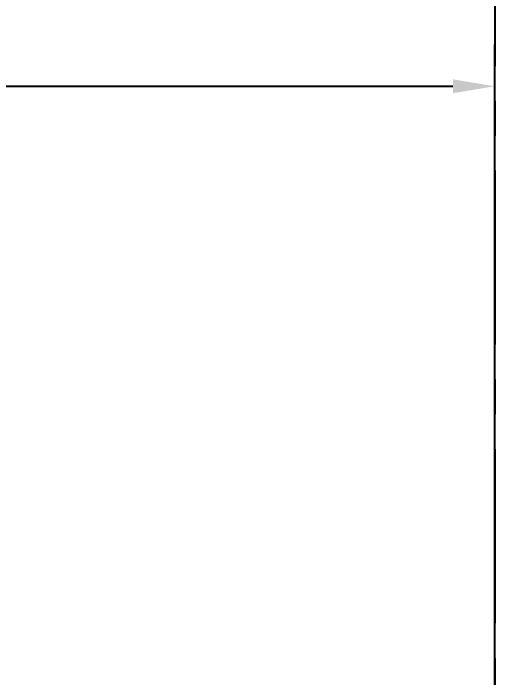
# Model space of a CAD drawing. Header units: millimetres. Extents: x -44903 to -2851, y -697 to 17820.
# Drawn here: x -25141 to -23065, y 8572 to 11434 of the extents above; entities that cross this region are included whole.
import ezdxf

# ---------------------------------------------------------------- set-up
doc = ezdxf.new("R2010")
doc.units = ezdxf.units.MM
doc.header["$LTSCALE"] = 600
doc.linetypes.add('G', pattern=[2, 1.25, -0.25, 0.25, -0.25])
doc.layers.add('05', color=142, linetype='G')
doc.layers.add('08', color=1, linetype='Continuous')
doc.styles.get("Standard").update_dxf_attribs({"font": 'isocp', "width": 0.707, "bigfont": 'intecad.shx'})
doc.dimstyles.new('INTE', dxfattribs={"dimscale": 60, "dimtxt": 3.5, "dimasz": 3, "dimexe": 3, "dimexo": 0, "dimgap": 1, "dimtad": 1, "dimdec": 3, "dimdsep": 46, "dimtxsty": 'Standard', "dimcen": 0, "dimclrd": 1, "dimclre": 1, "dimclrt": 3, "dimaunit": 1, "dimadec": 0, "dimazin": 0, "dimtfac": 1, "dimtdec": 3, "dimtmove": 0, "dimatfit": 0, "dimfxl": 1, "dimarcsym": 0})

# ---------------------------------------------------------------- blocks, each defined once
blk = doc.blocks.new('*D92')
at = {"layer": '08', "color": 1, "lineweight": -2}
for p, q in [((-40743.2, 6807.1), (-40743.2, 11299.3)), ((-23065.2, 8334.9), (-23065.2, 11299.3)), ((-40563.2, 11119.3), (-23245.2, 11119.3))]:
    blk.add_line(p, q, dxfattribs=at)
at = {"layer": '08', "color": 1}
for points in [[(-40563.2, 11149.3), (-40563.2, 11089.3), (-40743.2, 11119.3)], [(-23245.2, 11149.3), (-23245.2, 11089.3), (-23065.2, 11119.3)]]:
    blk.add_solid(points, dxfattribs=at)
at = {"layer": 'DEFPOINTS', "color": 0}
for p in [(-23065.2, 11119.3), (-23065.2, 8334.9), (-40743.2, 6807.1)]:
    blk.add_point(p, dxfattribs=at)
at = {"layer": '08', "color": 3, "insert": (-32007.2, 11284.3), "char_height": 210, "attachment_point": 5}
blk.add_mtext('17678%%P0.5', dxfattribs=at)

msp = doc.modelspace()

# ---------------------------------------------------------------- linework, layer by layer
at = {"layer": '05'}
msp.add_line((-23065.2044, 14356.2924), (-23065.2044, 5710.621), dxfattribs=at)

# ---------------------------------------------------------------- dimensions: what is measured, and where the dimension line sits
at = {"layer": '08'}
dim = msp.add_linear_dim(base=(-23065.2044, 11119.3447), p1=(-40743.2044, 6807.1295), p2=(-23065.2044, 8334.9129), angle=0, text='<>%%P0.5', dimstyle='INTE', dxfattribs=at)
dim.commit()
dim.dimension.update_dxf_attribs({"geometry": '*D92', "text_midpoint": (-32007.1897, 11119.3447), "dimtype": 160})

doc.saveas('drawing.dxf')
